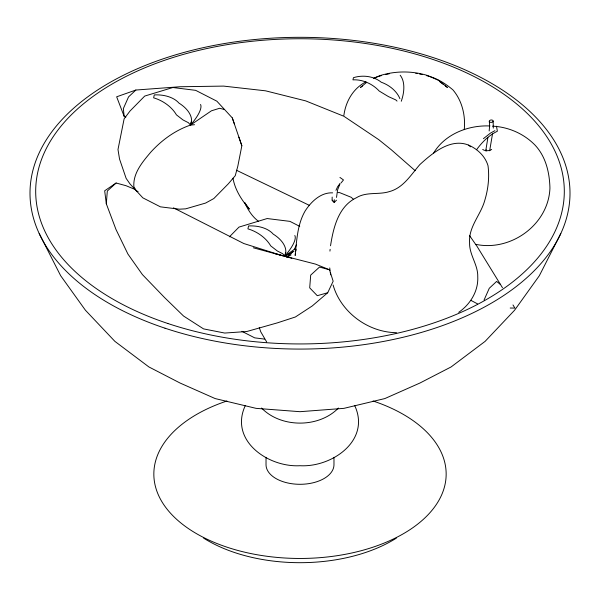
<?xml version="1.0" encoding="UTF-8"?>
<svg xmlns="http://www.w3.org/2000/svg" width="600" height="600" viewBox="0 0 600 600"><rect width="100%" height="100%" fill="white"/><g stroke="black" fill="none" stroke-linecap="round" stroke-linejoin="round"><path stroke-width="0.9" d="M332.168 197.077L332.108 200.062L334.252 202.433L336.465 200.197M334.305 199.688L334.252 202.433L332.108 200.183M275.138 253.718L315.525 264.112L329.505 269.782L333.157 281.212L327.712 292.74L312.255 305.955L295.358 317.002L277.305 322.882L246.772 331.522L224.73 333.053L203.55 328.89L183.555 316.035L164.55 297.54L142.403 274.582L127.942 254.093L115.98 229.478L106.312 203.79L107.31 191.047L116.123 183.007L126.12 185.73L135.63 189.697M336.517 197.407L337.605 189.817L339.99 183.84M464.25 129.645C465.645 115.657 462.165 100.688 452.91 89.865C445.275 83.407 436.537 77.903 426.683 75.69M489.165 130.972L489.66 125.64L489.3 121.282M493.298 128.123L493.155 121.095A1.927 1.208 -4.7 0 0 490.268 120.18A1.927 1.208 -4.7 0 0 490.26 122.28A1.927 1.208 -4.7 0 0 493.155 121.095M329.94 251.108L330.12 249.33M485.805 150.465L487.905 137.498M489.645 150.795L492.51 133.913M295.44 253.71L295.17 255.48C296.722 240.405 297.337 224.37 305.16 210.96C311.108 201.645 320.888 192.248 332.64 192.855M295.845 251.055L296.108 249.285M330.532 245.79C333.345 227.782 338.37 206.392 356.355 197.767C366.413 191.498 378.51 195.015 389.28 191.632C403.342 187.92 410.918 174.81 419.82 164.618C433.103 152.422 452.58 136.305 471.293 146.392C478.987 150.495 485.52 157.185 488.01 165.683C489.548 177.368 488.153 189.3 484.732 200.542C480.713 215.032 468.36 226.942 469.59 242.858C469.237 254.873 478.095 264.697 477.757 276.705C478.485 291.105 470.325 304.282 458.707 312.337M232.298 117.915L241.845 145.755L237.825 166.155L235.267 175.68L228.33 183.81L213.825 198.548L205.597 203.062L185.7 208.837L179.34 209.19L160.425 206.843L142.822 197.835L130.02 183.953L126.135 178.373L119.535 159.038L117.99 149.528L124.125 118.83L130.02 111.007L144.712 96.075L172.875 87.517L195.66 90.345L216.87 101.19L232.298 117.915L234.39 123.938M343.875 115.433C345.697 101.46 353.16 88.343 366 81.825M138.105 191.468L136.417 190.898L133.868 186.757C132.892 173.153 142.56 161.91 150.773 152.167C161.752 140.108 175.028 130.425 190.5 125.07L191.422 121.328M285.712 252.353L284.79 256.087L286.403 255.952M224.587 109.552L219.63 108.27L211.455 110.797L190.5 125.07L191.468 121.567A27.818 16.32 19.8 0 0 178.935 103.08A27.818 17.617 -4.7 0 0 154.26 94.92L153.645 97.837A27.818 18.03 29 0 1 176.43 114.847L183.007 119.948L188.385 122.692L190.5 125.07L194.55 124.71M296.423 244.905L294.225 249.72M335.97 190.343L337.62 186.735L339.832 183.78M484.072 300L489.278 288.278L496.612 281.423L500.55 284.595L502.463 287.73M560.798 233.542L539.347 275.707L514.59 310.215L485.115 341.362L451.14 366.923L420.007 382.995L384.862 398.565L343.928 408.353L300 411.69L256.072 408.353L215.138 398.565L179.993 382.995L148.86 366.923L114.885 341.362L85.41 310.215L60.653 275.707L39.203 233.542M245.355 405.442C228.9 440.482 268.178 467.558 300 465.713C331.822 467.558 371.1 440.482 354.645 405.442M433.65 152.993C445.043 134.002 468.428 124.98 489.847 125.97M338.43 408.03C318.945 428.13 281.055 428.13 261.57 408.03M476.55 149.73C482.062 142.208 488.857 135.292 497.37 131.243L496.485 126.21M340.98 183L343.485 179.955L339.945 177.442M292.755 251.88L286.995 257.22M229.41 236.835L238.995 227.1L267.157 218.542L289.95 221.37L299.737 226.373M415.207 170.708L391.335 149.797L378.728 139.635L343.86 116.25L305.7 100.89L265.575 90.825L223.612 86.1L179.933 86.752L135.87 90.037L128.542 96.9L123.337 108.623L124.177 116.385L125.82 117.255M483.428 138.653L490.305 133.208L494.91 130.657M366.465 82.523L360.502 87.435L362.678 85.8M491.662 149.422L489.772 150.51L485.85 150.81M294.757 249.127L284.79 256.087L282.675 253.718L277.29 250.972L270.712 245.873A27.818 18.03 29 0 0 247.928 228.862L248.55 225.945A27.818 17.617 -4.7 0 1 273.218 234.105A27.818 16.32 19.8 0 1 285.75 252.593L284.79 256.087A32.678 9.69 -42.7 0 0 294.825 235.493M116.123 183.007L104.677 190.785L106.312 203.79M284.985 256.462L293.903 251.31M287.077 257.19L291.09 254.873M373.395 78.42L377.595 76.552L381.225 75.69M374.37 78.142L380.4 75.488C395.685 70.808 412.23 70.808 427.507 75.488L438.615 80.392L447.405 87.435L445.23 85.8M135.87 90.037L116.655 96.802L124.177 116.385M327.712 292.74L317.272 295.695L309.697 287.843L310.695 275.108L319.507 267.067L329.505 269.782M385.77 74.602L389.4 73.733M510.202 308.032L514.89 308.077L512.977 304.95M338.017 192.585L339.6 192.6L351.127 197.265L353.625 199.417M415.785 73.38L417.6 73.515M492.51 126.172C508.44 126.907 524.085 133.762 535.185 145.275C545.918 156.833 549.592 172.86 549.938 188.175C548.535 224.542 510.96 251.7 475.942 244.38M396.472 332.67C368.257 332.438 340.83 312.308 333.09 285M264.623 339.097L254.715 337.868L241.905 331.32M419.415 73.95L422.145 74.602M253.312 247.785L291.855 258.263M282.548 255.735L243.833 243.54L173.46 207.84M484.597 150.51L482.707 149.422M236.4 170.227L309.337 205.335M470.857 300.345L477.472 303.832M439.433 81.435L443.062 84.165M258.6 221.385C252.173 216.697 247.897 209.76 244.68 202.605L249.33 209.085C241.702 200.123 235.072 190.02 232.98 178.238M468.495 145.102L470.505 146.805M397.028 101.093L395.775 99.9L388.455 96.608L379.2 91.028A27.818 21.322 32.3 0 0 352.942 79.86L353.452 77.677A27.818 23.378 -10.1 0 1 381.24 82.215A27.818 20.865 19.5 0 1 399.893 98.663M266.64 341.918L260.76 331.815L259.26 327.562M469.582 235.65L477.022 246.345L500.55 284.595M238.89 137.205L241.845 145.755M329.737 267.915L330.075 270.517M330.3 272.257L330.638 274.868M333.975 457.32L333.975 464.685A33.975 19.612 0 0 1 300 484.298A33.975 19.612 0 0 1 266.025 464.685L266.025 457.32M486.067 150.968A1.927 0.953 6.4 0 1 486.36 149.843M400.178 75.248A32.678 18.87 -60 0 1 401.272 101.243M200.535 104.468A32.678 9.69 -42.7 0 1 190.5 125.07M373.08 401.002A146.16 84.383 0 0 1 411.96 528.322A146.16 84.383 0 0 1 188.04 528.322A146.16 84.383 0 0 1 226.92 401.002M396.382 538.11A130.387 75.278 0 0 1 203.618 538.11M167.85 323.498A264.308 152.595 0 0 0 564.308 191.34A264.308 152.595 0 0 0 167.85 59.19A264.308 152.595 0 0 0 167.85 323.498M165 328.192A270 155.88 0 0 0 570 193.192A270 155.88 0 0 0 165 58.2A270 155.88 0 0 0 165 328.192"/></g></svg>
